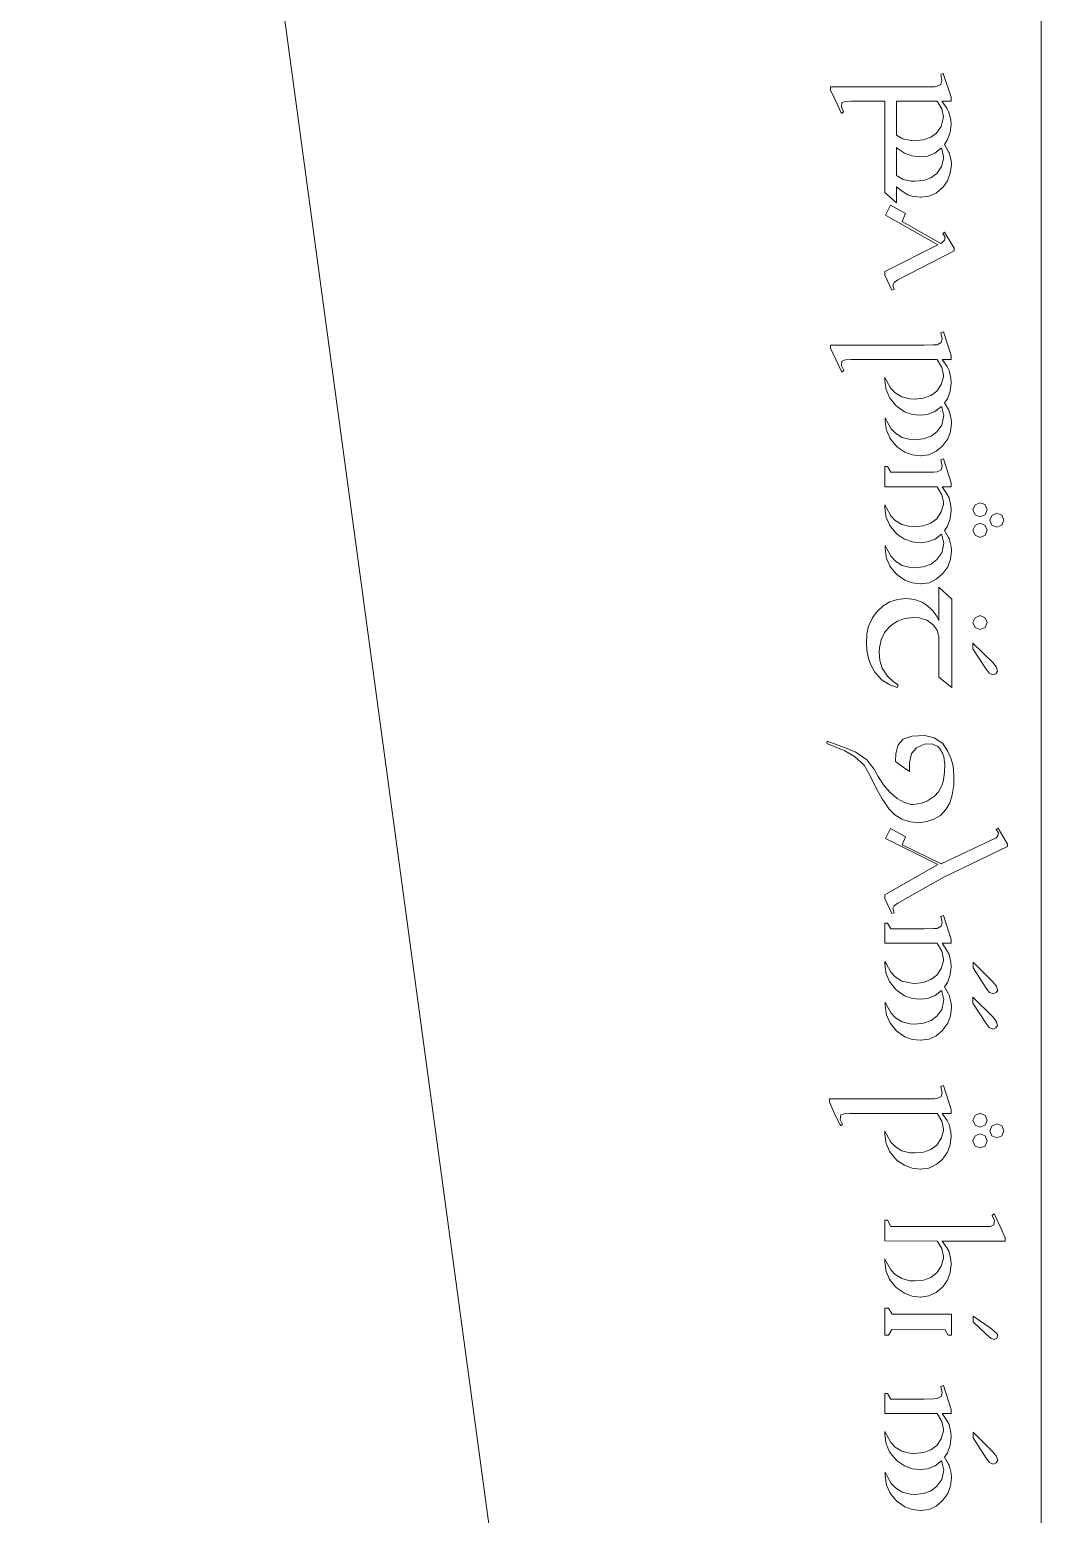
# Model space of a CAD drawing. Header units: inches. Extents: x 10.9 to 61.7, y -4.2 to 41.9.
# Drawn here: x 38.6 to 43.13, y 15.19 to 21.84 of the extents above; entities that cross this region are included whole.
import ezdxf

# ---------------------------------------------------------------- set-up
doc = ezdxf.new("R2010")
doc.units = ezdxf.units.IN
doc.header["$MEASUREMENT"] = 0
doc.layers.add('cut', color=6, linetype='Continuous', lineweight=0)
doc.layers.add('etch', color=1, linetype='Continuous', lineweight=0)

msp = doc.modelspace()

# ---------------------------------------------------------------- linework, layer by layer
at = {"layer": 'cut'}
for p, q in [((43.1307, 34.2455), (43.1307, 2.0547)), ((38.6025, 30.3091), (42.1918, 3.8206))]:
    msp.add_line(p, q, dxfattribs=at)
at = {"layer": 'etch', "color": 1, "lineweight": 0}
for p, q in [((42.6915, 21.6425), (42.6803, 21.6378)), ((42.6803, 21.6378), (42.6859, 21.6105)), ((42.7273, 21.5363), (42.6915, 21.6425)), ((42.6051, 21.5833), (42.1869, 21.5833)), ((42.1869, 21.5833), (42.1869, 21.5682)), ((42.1869, 21.5682), (42.2104, 21.5184)), ((42.6521, 21.5833), (42.6051, 21.5833)), ((42.6643, 21.5852), (42.6521, 21.5833)), ((42.6812, 21.5936), (42.6643, 21.5852)), ((42.6859, 21.6105), (42.6812, 21.5936)), ((42.2104, 21.5184), (42.2367, 21.463)), ((42.2357, 21.4912), (42.2376, 21.5119)), ((42.2451, 21.4705), (42.2357, 21.4912)), ((42.2376, 21.5119), (42.2527, 21.5175)), ((42.2527, 21.5175), (42.278, 21.5184)), ((42.278, 21.5184), (42.4303, 21.5184)), ((42.4303, 21.5184), (42.4303, 21.1096)), ((42.482, 21.3662), (42.482, 21.5184)), ((42.482, 21.5184), (42.6634, 21.5184)), ((42.6634, 21.5184), (42.6662, 21.5156)), ((42.6662, 21.5156), (42.6859, 21.4837)), ((42.7085, 21.4865), (42.6859, 21.5184)), ((42.6859, 21.5184), (42.7273, 21.5184)), ((42.6859, 21.4837), (42.6925, 21.4489)), ((42.7169, 21.4696), (42.7085, 21.4865)), ((42.7273, 21.5184), (42.7273, 21.5363)), ((42.2367, 21.463), (42.2451, 21.4705)), ((42.6915, 21.4404), (42.6831, 21.4057)), ((42.6925, 21.4489), (42.6915, 21.4404)), ((42.7263, 21.4348), (42.7169, 21.4696)), ((42.7226, 21.3775), (42.7273, 21.4141)), ((42.7273, 21.4141), (42.7263, 21.4348)), ((42.5111, 21.3493), (42.482, 21.3662)), ((42.5478, 21.3417), (42.5111, 21.3493)), ((42.6361, 21.3568), (42.6023, 21.3446)), ((42.6615, 21.3756), (42.6361, 21.3568)), ((42.6831, 21.4057), (42.6615, 21.3756)), ((42.7094, 21.3436), (42.7226, 21.3775)), ((42.482, 21.1857), (42.482, 21.3107)), ((42.482, 21.3107), (42.4867, 21.306)), ((42.4867, 21.306), (42.5177, 21.2854)), ((42.5177, 21.2854), (42.5515, 21.2731)), ((42.5628, 21.3408), (42.5478, 21.3417)), ((42.6023, 21.3446), (42.5628, 21.3408)), ((42.622, 21.2722), (42.6549, 21.2854)), ((42.6549, 21.2854), (42.6831, 21.3079)), ((42.6831, 21.3079), (42.6859, 21.3042)), ((42.6859, 21.3042), (42.6934, 21.2684)), ((42.6972, 21.3239), (42.7094, 21.3436)), ((42.716, 21.2919), (42.6972, 21.3239)), ((42.7179, 21.2872), (42.716, 21.2919)), ((42.7273, 21.2525), (42.7179, 21.2872)), ((42.5515, 21.2731), (42.5882, 21.2684)), ((42.5882, 21.2684), (42.622, 21.2722)), ((42.684, 21.2252), (42.6624, 21.1951)), ((42.6934, 21.26), (42.684, 21.2252)), ((42.6934, 21.2684), (42.6934, 21.26)), ((42.7235, 21.1961), (42.7282, 21.2327)), ((42.7282, 21.2327), (42.7273, 21.2525)), ((42.512, 21.1679), (42.482, 21.1857)), ((42.5478, 21.1594), (42.512, 21.1679)), ((42.5647, 21.1594), (42.5478, 21.1594)), ((42.6041, 21.1632), (42.5647, 21.1594)), ((42.637, 21.1754), (42.6041, 21.1632)), ((42.6624, 21.1951), (42.637, 21.1754)), ((42.6897, 21.1322), (42.7113, 21.1622)), ((42.7113, 21.1622), (42.7235, 21.1961)), ((42.4303, 21.1096), (42.4829, 21.0636)), ((42.4829, 21.0636), (42.4829, 21.135)), ((42.4829, 21.135), (42.5036, 21.1181)), ((42.5036, 21.1181), (42.5337, 21.0993)), ((42.5337, 21.0993), (42.5515, 21.0927)), ((42.5515, 21.0927), (42.5891, 21.088)), ((42.5891, 21.088), (42.591, 21.088)), ((42.591, 21.088), (42.6276, 21.0927)), ((42.6276, 21.0927), (42.6596, 21.1068)), ((42.6596, 21.1068), (42.6878, 21.1312)), ((42.6878, 21.1312), (42.6897, 21.1322)), ((42.4557, 21.0532), (42.4331, 21.0072)), ((42.5233, 21.0147), (42.4557, 21.0532)), ((42.5083, 20.9799), (42.5233, 21.0147)), ((42.4331, 21.0072), (42.6671, 20.8747)), ((42.6812, 20.8812), (42.5083, 20.9799)), ((42.6887, 20.8869), (42.6812, 20.8812)), ((42.6972, 20.8963), (42.6887, 20.8869)), ((42.6981, 20.9311), (42.6906, 20.9254)), ((42.6906, 20.9254), (42.7, 20.9094)), ((42.7, 20.9094), (42.6972, 20.8963)), ((42.7404, 20.8596), (42.6981, 20.9311)), ((42.6671, 20.8747), (42.4303, 20.7553)), ((42.4886, 20.7187), (42.7404, 20.8484)), ((42.7404, 20.8484), (42.7404, 20.8596)), ((42.4303, 20.7553), (42.4303, 20.7384)), ((42.4303, 20.7384), (42.4622, 20.6717)), ((42.4669, 20.6942), (42.4716, 20.7064)), ((42.4716, 20.6745), (42.4669, 20.6942)), ((42.4716, 20.7064), (42.4886, 20.7187)), ((42.4622, 20.6717), (42.4716, 20.6745)), ((42.6925, 20.4856), (42.6812, 20.4809)), ((42.7273, 20.3785), (42.6925, 20.4856)), ((42.606, 20.4254), (42.1869, 20.4254)), ((42.1869, 20.4254), (42.1869, 20.4113)), ((42.6474, 20.4264), (42.606, 20.4254)), ((42.6652, 20.4273), (42.6474, 20.4264)), ((42.6822, 20.4367), (42.6652, 20.4273)), ((42.6812, 20.4809), (42.6869, 20.4527)), ((42.6869, 20.4527), (42.6822, 20.4367)), ((42.1869, 20.4113), (42.2104, 20.3606)), ((42.2104, 20.3606), (42.2376, 20.3052)), ((42.2367, 20.3333), (42.2386, 20.354)), ((42.2386, 20.354), (42.2536, 20.3597)), ((42.2536, 20.3597), (42.279, 20.3606)), ((42.279, 20.3606), (42.6643, 20.3606)), ((42.6643, 20.3606), (42.6662, 20.3587)), ((42.6662, 20.3587), (42.6859, 20.3258)), ((42.6869, 20.3606), (42.7273, 20.3606)), ((42.7094, 20.3296), (42.6869, 20.3606)), ((42.7273, 20.3606), (42.7273, 20.3785)), ((42.2461, 20.3127), (42.2367, 20.3333)), ((42.2376, 20.3052), (42.2461, 20.3127)), ((42.6925, 20.2835), (42.6831, 20.2488)), ((42.6859, 20.3258), (42.6925, 20.292)), ((42.6925, 20.292), (42.6925, 20.2835)), ((42.7179, 20.3117), (42.7094, 20.3296)), ((42.7263, 20.277), (42.7179, 20.3117)), ((42.4378, 20.2666), (42.4303, 20.2807)), ((42.4303, 20.2807), (42.4303, 20.2685)), ((42.4303, 20.2685), (42.435, 20.2328)), ((42.435, 20.2328), (42.4369, 20.2262)), ((42.4369, 20.2262), (42.451, 20.1914)), ((42.4575, 20.2318), (42.4378, 20.2666)), ((42.4773, 20.2112), (42.4575, 20.2318)), ((42.6624, 20.2187), (42.6361, 20.1999)), ((42.6831, 20.2488), (42.6624, 20.2187)), ((42.7103, 20.1858), (42.7235, 20.2196)), ((42.7235, 20.2196), (42.7273, 20.2572)), ((42.7273, 20.2572), (42.7263, 20.277)), ((42.451, 20.1914), (42.4557, 20.1849)), ((42.4557, 20.1849), (42.4801, 20.1557)), ((42.5064, 20.1933), (42.4773, 20.2112)), ((42.4801, 20.1557), (42.4876, 20.1491)), ((42.5421, 20.1849), (42.5064, 20.1933)), ((42.5637, 20.183), (42.5421, 20.1849)), ((42.6032, 20.1877), (42.5637, 20.183)), ((42.6361, 20.1999), (42.6032, 20.1877)), ((42.6549, 20.1285), (42.684, 20.151)), ((42.684, 20.151), (42.6859, 20.1463)), ((42.6972, 20.167), (42.7103, 20.1858)), ((42.7169, 20.135), (42.6972, 20.167)), ((42.4387, 20.0852), (42.4312, 20.0993)), ((42.4312, 20.0993), (42.4322, 20.0871)), ((42.4322, 20.0871), (42.4359, 20.0514)), ((42.4585, 20.0505), (42.4387, 20.0852)), ((42.4876, 20.1491), (42.5186, 20.1275)), ((42.5186, 20.1275), (42.5525, 20.1153)), ((42.5525, 20.1153), (42.5882, 20.1116)), ((42.5882, 20.1116), (42.622, 20.1153)), ((42.622, 20.1153), (42.6549, 20.1285)), ((42.6934, 20.1022), (42.685, 20.0674)), ((42.6859, 20.1463), (42.6944, 20.1106)), ((42.6944, 20.1106), (42.6934, 20.1022)), ((42.7188, 20.1303), (42.7169, 20.135)), ((42.7273, 20.0956), (42.7188, 20.1303)), ((42.7291, 20.0758), (42.7273, 20.0956)), ((42.4359, 20.0514), (42.4378, 20.0448)), ((42.4378, 20.0448), (42.4528, 20.0101)), ((42.4782, 20.0307), (42.4585, 20.0505)), ((42.5073, 20.0119), (42.4782, 20.0307)), ((42.638, 20.0185), (42.6041, 20.0054)), ((42.6634, 20.0373), (42.638, 20.0185)), ((42.685, 20.0674), (42.6634, 20.0373)), ((42.7122, 20.0054), (42.7244, 20.0382)), ((42.7244, 20.0382), (42.7291, 20.0758)), ((42.4528, 20.0101), (42.4566, 20.0025)), ((42.4566, 20.0025), (42.481, 19.9743)), ((42.481, 19.9743), (42.4886, 19.9668)), ((42.4886, 19.9668), (42.5205, 19.9461)), ((42.5431, 20.0025), (42.5073, 20.0119)), ((42.5647, 20.0016), (42.5431, 20.0025)), ((42.6041, 20.0054), (42.5647, 20.0016)), ((42.6605, 19.9499), (42.6887, 19.9734)), ((42.6887, 19.9734), (42.6906, 19.9753)), ((42.6906, 19.9753), (42.7122, 20.0054)), ((42.5205, 19.9461), (42.5534, 19.9339)), ((42.5534, 19.9339), (42.5901, 19.9302)), ((42.5901, 19.9302), (42.591, 19.9302)), ((42.591, 19.9302), (42.6276, 19.9349)), ((42.6276, 19.9349), (42.6605, 19.9499)), ((42.6925, 19.9161), (42.6812, 19.9114)), ((42.6812, 19.9114), (42.6869, 19.8841)), ((42.6869, 19.8841), (42.6822, 19.8672)), ((42.7273, 19.8089), (42.6925, 19.9161)), ((42.4425, 19.8813), (42.4303, 19.8813)), ((42.4303, 19.8813), (42.4303, 19.7911)), ((42.4566, 19.8559), (42.4425, 19.8813)), ((42.606, 19.8559), (42.4566, 19.8559)), ((42.6493, 19.8569), (42.606, 19.8559)), ((42.6652, 19.8578), (42.6493, 19.8569)), ((42.6822, 19.8672), (42.6652, 19.8578)), ((42.4303, 19.7911), (42.6643, 19.7911)), ((42.6643, 19.7911), (42.6662, 19.7883)), ((42.6662, 19.7883), (42.6859, 19.7554)), ((42.6859, 19.7554), (42.6925, 19.7215)), ((42.6869, 19.7911), (42.7273, 19.7911)), ((42.7085, 19.7591), (42.6869, 19.7911)), ((42.7179, 19.7413), (42.7085, 19.7591)), ((42.7273, 19.7911), (42.7273, 19.8089)), ((42.4378, 19.6971), (42.4303, 19.7103)), ((42.4303, 19.7103), (42.4303, 19.698)), ((42.4303, 19.698), (42.435, 19.6614)), ((42.4575, 19.6614), (42.4378, 19.6971)), ((42.6925, 19.7121), (42.6831, 19.6783)), ((42.6925, 19.7215), (42.6925, 19.7121)), ((42.7263, 19.7065), (42.7179, 19.7413)), ((42.7235, 19.6492), (42.7273, 19.6858)), ((42.7273, 19.6858), (42.7263, 19.7065)), ((42.8353, 19.7103), (42.825, 19.6886)), ((42.825, 19.6886), (42.8353, 19.6661)), ((42.857, 19.7197), (42.8353, 19.7103)), ((42.8795, 19.7112), (42.857, 19.7197)), ((42.8889, 19.6886), (42.8795, 19.7112)), ((42.8795, 19.6661), (42.8889, 19.6886)), ((42.435, 19.6614), (42.4369, 19.6548)), ((42.4369, 19.6548), (42.451, 19.62)), ((42.451, 19.62), (42.4557, 19.6135)), ((42.4773, 19.6407), (42.4575, 19.6614)), ((42.5064, 19.6219), (42.4773, 19.6407)), ((42.5421, 19.6125), (42.5064, 19.6219)), ((42.6361, 19.6285), (42.6032, 19.6163)), ((42.6624, 19.6482), (42.6361, 19.6285)), ((42.6831, 19.6783), (42.6624, 19.6482)), ((42.7103, 19.6153), (42.7235, 19.6492)), ((42.8353, 19.6182), (42.825, 19.5965)), ((42.8353, 19.6661), (42.857, 19.6567)), ((42.857, 19.6276), (42.8353, 19.6182)), ((42.857, 19.6567), (42.8795, 19.6661)), ((42.8795, 19.6182), (42.857, 19.6276)), ((42.8889, 19.5965), (42.8795, 19.6182)), ((42.9096, 19.6623), (42.9002, 19.6417)), ((42.9002, 19.6417), (42.9096, 19.6191)), ((42.9312, 19.6727), (42.9096, 19.6623)), ((42.9096, 19.6191), (42.9312, 19.6097)), ((42.9538, 19.6633), (42.9312, 19.6727)), ((42.9312, 19.6097), (42.9538, 19.6191)), ((42.9632, 19.6417), (42.9538, 19.6633)), ((42.9538, 19.6191), (42.9632, 19.6417)), ((42.4557, 19.6135), (42.4801, 19.5843)), ((42.4801, 19.5843), (42.4876, 19.5777)), ((42.4876, 19.5777), (42.5186, 19.5561)), ((42.5186, 19.5561), (42.5525, 19.5439)), ((42.5637, 19.6116), (42.5421, 19.6125)), ((42.6032, 19.6163), (42.5637, 19.6116)), ((42.622, 19.5439), (42.6558, 19.5571)), ((42.6558, 19.5571), (42.684, 19.5796)), ((42.684, 19.5796), (42.6859, 19.5749)), ((42.6859, 19.5749), (42.6944, 19.5392)), ((42.6972, 19.5956), (42.7103, 19.6153)), ((42.716, 19.5637), (42.6972, 19.5956)), ((42.7188, 19.559), (42.716, 19.5637)), ((42.7273, 19.5232), (42.7188, 19.559)), ((42.825, 19.5965), (42.8353, 19.574)), ((42.8353, 19.574), (42.857, 19.5646)), ((42.857, 19.5646), (42.8795, 19.574)), ((42.8795, 19.574), (42.8889, 19.5965)), ((42.4387, 19.5129), (42.4312, 19.5279)), ((42.4312, 19.5279), (42.4322, 19.5148)), ((42.4322, 19.5148), (42.4359, 19.4781)), ((42.4585, 19.4781), (42.4387, 19.5129)), ((42.5525, 19.5439), (42.5882, 19.5402)), ((42.5882, 19.5402), (42.622, 19.5439)), ((42.685, 19.495), (42.6634, 19.465)), ((42.6934, 19.5298), (42.685, 19.495)), ((42.6944, 19.5392), (42.6934, 19.5298)), ((42.7244, 19.4669), (42.7291, 19.5035)), ((42.7291, 19.5035), (42.7273, 19.5232)), ((42.4359, 19.4781), (42.4378, 19.4706)), ((42.4378, 19.4706), (42.4528, 19.4368)), ((42.4528, 19.4368), (42.4566, 19.4302)), ((42.4566, 19.4302), (42.481, 19.4011)), ((42.4782, 19.4575), (42.4585, 19.4781)), ((42.5073, 19.4387), (42.4782, 19.4575)), ((42.5431, 19.4302), (42.5073, 19.4387)), ((42.5647, 19.4283), (42.5431, 19.4302)), ((42.6041, 19.433), (42.5647, 19.4283)), ((42.638, 19.4452), (42.6041, 19.433)), ((42.6634, 19.465), (42.638, 19.4452)), ((42.6906, 19.4029), (42.7122, 19.433)), ((42.7122, 19.433), (42.7244, 19.4669)), ((42.481, 19.4011), (42.4895, 19.3935)), ((42.4895, 19.3935), (42.5205, 19.3729)), ((42.5205, 19.3729), (42.5534, 19.3607)), ((42.5534, 19.3607), (42.5901, 19.3569)), ((42.5901, 19.3569), (42.5919, 19.3569)), ((42.5919, 19.3569), (42.6286, 19.3616)), ((42.6286, 19.3616), (42.6605, 19.3766)), ((42.6605, 19.3766), (42.6887, 19.4011)), ((42.6887, 19.4011), (42.6906, 19.4029)), ((42.4867, 19.2864), (42.4528, 19.2761)), ((42.5243, 19.2911), (42.4867, 19.2864)), ((42.5261, 19.2911), (42.5243, 19.2911)), ((42.5637, 19.2864), (42.5261, 19.2911)), ((42.5976, 19.2742), (42.5637, 19.2864)), ((42.731, 19.2874), (42.6728, 19.3409)), ((42.6728, 19.3409), (42.6728, 19.1924)), ((42.731, 18.8917), (42.731, 19.2874)), ((42.3955, 19.2328), (42.3748, 19.2037)), ((42.4228, 19.2582), (42.3955, 19.2328)), ((42.4528, 19.2761), (42.4228, 19.2582)), ((42.6154, 19.2629), (42.5976, 19.2742)), ((42.6436, 19.2385), (42.6154, 19.2629)), ((42.6652, 19.2084), (42.6436, 19.2385)), ((42.3579, 19.1671), (42.3495, 19.1323)), ((42.3589, 19.1699), (42.3579, 19.1671)), ((42.3748, 19.2037), (42.3589, 19.1699)), ((42.4284, 19.1379), (42.451, 19.1642)), ((42.451, 19.1642), (42.4566, 19.1699)), ((42.4566, 19.1699), (42.4867, 19.1896)), ((42.4867, 19.1896), (42.5205, 19.2018)), ((42.5205, 19.2018), (42.5581, 19.2056)), ((42.5581, 19.2056), (42.5835, 19.2037)), ((42.5835, 19.2037), (42.6182, 19.1934)), ((42.6182, 19.1934), (42.6474, 19.1727)), ((42.6474, 19.1727), (42.6652, 19.1483)), ((42.6728, 19.1924), (42.6652, 19.2084)), ((42.825, 19.183), (42.8353, 19.2037)), ((42.8353, 19.1605), (42.825, 19.183)), ((42.825, 19.183), (42.825, 19.183)), ((42.8353, 19.2037), (42.857, 19.214)), ((42.8353, 19.2037), (42.8353, 19.2037)), ((42.857, 19.1511), (42.8353, 19.1605)), ((42.8353, 19.1605), (42.8353, 19.1605)), ((42.857, 19.214), (42.857, 19.214)), ((42.857, 19.214), (42.8795, 19.2046)), ((42.8795, 19.1605), (42.857, 19.1511)), ((42.8795, 19.2046), (42.8795, 19.2046)), ((42.8795, 19.2046), (42.8889, 19.183)), ((42.8889, 19.183), (42.8795, 19.1605)), ((42.8795, 19.1605), (42.8795, 19.1605)), ((42.8889, 19.183), (42.8889, 19.183)), ((42.3495, 19.1323), (42.3476, 19.0928)), ((42.3476, 19.0928), (42.3495, 19.059)), ((42.4059, 19.0693), (42.4134, 19.106)), ((42.4134, 19.106), (42.4284, 19.1379)), ((42.6652, 19.1483), (42.6728, 19.1172)), ((42.6728, 19.1172), (42.6728, 18.9377)), ((42.825, 19.0656), (42.825, 19.0909)), ((42.825, 19.0909), (42.9133, 19.0035)), ((42.857, 19.1511), (42.857, 19.1511)), ((42.857, 19.1511), (42.857, 19.1511)), ((42.857, 19.1511), (42.857, 19.1511)), ((42.3495, 19.059), (42.357, 19.0223)), ((42.357, 19.0223), (42.3673, 18.9932)), ((42.4049, 19.0524), (42.4059, 19.0693)), ((42.4087, 19.0129), (42.4049, 19.0524)), ((42.8833, 18.9744), (42.825, 19.0656)), ((42.3673, 18.9932), (42.3852, 18.9612)), ((42.3852, 18.9612), (42.3889, 18.9575)), ((42.3889, 18.9575), (42.4134, 18.9293)), ((42.419, 18.9791), (42.4087, 19.0129)), ((42.4218, 18.9735), (42.419, 18.9791)), ((42.4425, 18.9434), (42.4218, 18.9735)), ((42.8974, 18.9556), (42.8833, 18.9744)), ((42.8833, 18.9744), (42.8833, 18.9744)), ((42.9143, 18.949), (42.8974, 18.9556)), ((42.8974, 18.9556), (42.8974, 18.9556)), ((42.9133, 19.0035), (42.9284, 18.9847)), ((42.9274, 18.9537), (42.9143, 18.949)), ((42.934, 18.965), (42.9274, 18.9537)), ((42.9274, 18.9537), (42.9274, 18.9537)), ((42.9284, 18.9847), (42.9284, 18.9847)), ((42.9284, 18.9847), (42.934, 18.965)), ((42.934, 18.965), (42.934, 18.965)), ((42.4134, 18.9293), (42.4143, 18.9283)), ((42.4143, 18.9283), (42.4453, 18.9077)), ((42.4688, 18.918), (42.4425, 18.9434)), ((42.4453, 18.9077), (42.45, 18.9049)), ((42.45, 18.9049), (42.4857, 18.8917)), ((42.4904, 18.9039), (42.4688, 18.918)), ((42.4857, 18.8917), (42.4904, 18.9039)), ((42.6728, 18.9377), (42.731, 18.8917)), ((42.9143, 18.949), (42.9143, 18.949)), ((42.9143, 18.949), (42.9143, 18.949)), ((42.9143, 18.949), (42.9143, 18.949)), ((42.1728, 18.6511), (42.17, 18.6417)), ((42.17, 18.6417), (42.2517, 18.6079)), ((42.2498, 18.6239), (42.1728, 18.6511)), ((42.3006, 18.6022), (42.2498, 18.6239)), ((42.4904, 18.6351), (42.4801, 18.5966)), ((42.512, 18.6605), (42.4904, 18.6351)), ((42.5515, 18.6746), (42.512, 18.6605)), ((42.5496, 18.5957), (42.5722, 18.622)), ((42.6088, 18.6765), (42.5515, 18.6746)), ((42.5722, 18.622), (42.6107, 18.6398)), ((42.6511, 18.6671), (42.6088, 18.6765)), ((42.6107, 18.6398), (42.6446, 18.6379)), ((42.6446, 18.6379), (42.6671, 18.6276)), ((42.6897, 18.6417), (42.6511, 18.6671)), ((42.6671, 18.6276), (42.6775, 18.6154)), ((42.7113, 18.6088), (42.6897, 18.6417)), ((42.2517, 18.6079), (42.295, 18.5825)), ((42.295, 18.5825), (42.3372, 18.544)), ((42.3495, 18.5684), (42.3006, 18.6022)), ((42.3805, 18.528), (42.3495, 18.5684)), ((42.4801, 18.5966), (42.4782, 18.5599)), ((42.4782, 18.5599), (42.512, 18.5346)), ((42.5412, 18.5562), (42.5496, 18.5957)), ((42.5412, 18.5158), (42.5412, 18.5562)), ((42.6775, 18.6154), (42.6887, 18.5985)), ((42.6887, 18.5985), (42.6944, 18.5834)), ((42.6944, 18.5834), (42.6991, 18.5458)), ((42.7263, 18.5759), (42.7113, 18.6088)), ((42.7273, 18.5731), (42.7263, 18.5759)), ((42.7357, 18.5393), (42.7273, 18.5731)), ((42.3372, 18.544), (42.3654, 18.496)), ((42.3654, 18.496), (42.3899, 18.4434)), ((42.4002, 18.4932), (42.3805, 18.528)), ((42.4246, 18.4566), (42.4002, 18.4932)), ((42.512, 18.5346), (42.5412, 18.5158)), ((42.6981, 18.5139), (42.6934, 18.4772)), ((42.6991, 18.5458), (42.6981, 18.5139)), ((42.7395, 18.4998), (42.7357, 18.5393)), ((42.7385, 18.4566), (42.7395, 18.497)), ((42.7395, 18.497), (42.7395, 18.4998)), ((42.3899, 18.4434), (42.4181, 18.3927)), ((42.4528, 18.4227), (42.4246, 18.4566)), ((42.4857, 18.3945), (42.4528, 18.4227)), ((42.6699, 18.4246), (42.6521, 18.4049)), ((42.6869, 18.4566), (42.6699, 18.4246)), ((42.6934, 18.4772), (42.6869, 18.4566)), ((42.7338, 18.4209), (42.7385, 18.4566)), ((42.4181, 18.3927), (42.4463, 18.3513)), ((42.5177, 18.3767), (42.4857, 18.3945)), ((42.5478, 18.3682), (42.5177, 18.3767)), ((42.5572, 18.3682), (42.5478, 18.3682)), ((42.5957, 18.3739), (42.5572, 18.3682)), ((42.6211, 18.3842), (42.5957, 18.3739)), ((42.6521, 18.4049), (42.6211, 18.3842)), ((42.7028, 18.3457), (42.7207, 18.3748)), ((42.7207, 18.3748), (42.732, 18.4115)), ((42.732, 18.4115), (42.7338, 18.4209)), ((42.4463, 18.3513), (42.4491, 18.3476)), ((42.4491, 18.3476), (42.4745, 18.3212)), ((42.4745, 18.3212), (42.5064, 18.3024)), ((42.5064, 18.3024), (42.5092, 18.3006)), ((42.5092, 18.3006), (42.5459, 18.2902)), ((42.5459, 18.2902), (42.5825, 18.2865)), ((42.5825, 18.2865), (42.6182, 18.2912)), ((42.6182, 18.2912), (42.6493, 18.3015)), ((42.6493, 18.3015), (42.6793, 18.3194)), ((42.6793, 18.3194), (42.7028, 18.3457)), ((42.4557, 18.2611), (42.4331, 18.215)), ((42.5233, 18.2226), (42.4557, 18.2611)), ((42.5083, 18.1878), (42.5233, 18.2226)), ((42.9368, 18.2273), (42.9284, 18.2179)), ((42.9378, 18.262), (42.9293, 18.2564)), ((42.9293, 18.2564), (42.9387, 18.2414)), ((42.9387, 18.2414), (42.9368, 18.2273)), ((42.9801, 18.1906), (42.9378, 18.262)), ((42.4331, 18.215), (42.6671, 18.0985)), ((42.6831, 18.1023), (42.5083, 18.1878)), ((42.9284, 18.2179), (42.6831, 18.1023)), ((42.6915, 18.0412), (42.9801, 18.1803)), ((42.9801, 18.1803), (42.9801, 18.1906)), ((42.6671, 18.0985), (42.4303, 17.9632)), ((42.4886, 17.9265), (42.6915, 18.0412)), ((42.4303, 17.9632), (42.4303, 17.9463)), ((42.4303, 17.9463), (42.4622, 17.8795)), ((42.4669, 17.9021), (42.4716, 17.9143)), ((42.4716, 17.8824), (42.4669, 17.9021)), ((42.4716, 17.9143), (42.4886, 17.9265)), ((42.4425, 17.8363), (42.4303, 17.8363)), ((42.4303, 17.8363), (42.4303, 17.7461)), ((42.4566, 17.8109), (42.4425, 17.8363)), ((42.4622, 17.8795), (42.4716, 17.8824)), ((42.6925, 17.8711), (42.6812, 17.8664)), ((42.6812, 17.8664), (42.6869, 17.8391)), ((42.6869, 17.8391), (42.6822, 17.8222)), ((42.7273, 17.7639), (42.6925, 17.8711)), ((42.606, 17.8109), (42.4566, 17.8109)), ((42.6493, 17.8119), (42.606, 17.8109)), ((42.6652, 17.8128), (42.6493, 17.8119)), ((42.6822, 17.8222), (42.6652, 17.8128)), ((42.7273, 17.7461), (42.7273, 17.7639)), ((42.4303, 17.7461), (42.6643, 17.7461)), ((42.6643, 17.7461), (42.6662, 17.7433)), ((42.6662, 17.7433), (42.6859, 17.7104)), ((42.6859, 17.7104), (42.6925, 17.6765)), ((42.6869, 17.7461), (42.7273, 17.7461)), ((42.7085, 17.7141), (42.6869, 17.7461)), ((42.7179, 17.6963), (42.7085, 17.7141)), ((42.7263, 17.6615), (42.7179, 17.6963)), ((42.4378, 17.6521), (42.4303, 17.6653)), ((42.4303, 17.6653), (42.4303, 17.653)), ((42.4303, 17.653), (42.435, 17.6164)), ((42.4575, 17.6164), (42.4378, 17.6521)), ((42.6831, 17.6333), (42.6624, 17.6032)), ((42.6925, 17.6671), (42.6831, 17.6333)), ((42.6925, 17.6765), (42.6925, 17.6671)), ((42.7235, 17.6042), (42.7273, 17.6408)), ((42.7273, 17.6408), (42.7263, 17.6615)), ((42.8259, 17.6361), (42.8259, 17.6615)), ((42.8259, 17.6615), (42.9143, 17.5741)), ((42.8842, 17.545), (42.8259, 17.6361)), ((42.435, 17.6164), (42.4369, 17.6098)), ((42.4369, 17.6098), (42.451, 17.575)), ((42.451, 17.575), (42.4557, 17.5685)), ((42.4557, 17.5685), (42.4801, 17.5393)), ((42.4773, 17.5957), (42.4575, 17.6164)), ((42.5064, 17.5769), (42.4773, 17.5957)), ((42.5421, 17.5685), (42.5064, 17.5769)), ((42.5637, 17.5666), (42.5421, 17.5685)), ((42.6032, 17.5713), (42.5637, 17.5666)), ((42.6361, 17.5835), (42.6032, 17.5713)), ((42.6624, 17.6032), (42.6361, 17.5835)), ((42.6972, 17.5506), (42.7103, 17.5703)), ((42.7103, 17.5703), (42.7235, 17.6042)), ((42.9143, 17.5741), (42.9293, 17.5553)), ((42.4801, 17.5393), (42.4876, 17.5327)), ((42.4876, 17.5327), (42.5186, 17.5111)), ((42.5186, 17.5111), (42.5525, 17.4989)), ((42.5525, 17.4989), (42.5882, 17.4952)), ((42.5882, 17.4952), (42.622, 17.4989)), ((42.622, 17.4989), (42.6558, 17.5121)), ((42.6558, 17.5121), (42.684, 17.5346)), ((42.684, 17.5346), (42.6859, 17.5299)), ((42.6859, 17.5299), (42.6944, 17.4942)), ((42.6944, 17.4942), (42.6934, 17.4848)), ((42.716, 17.5196), (42.6972, 17.5506)), ((42.7188, 17.5139), (42.716, 17.5196)), ((42.7273, 17.4782), (42.7188, 17.5139)), ((42.825, 17.4782), (42.825, 17.5046)), ((42.825, 17.5046), (42.9133, 17.4162)), ((42.8983, 17.5262), (42.8842, 17.545)), ((42.8842, 17.545), (42.8842, 17.545)), ((42.9152, 17.5196), (42.8983, 17.5262)), ((42.8983, 17.5262), (42.8983, 17.5262)), ((42.9284, 17.5252), (42.9152, 17.5196)), ((42.9152, 17.5196), (42.9152, 17.5196)), ((42.9152, 17.5196), (42.9152, 17.5196)), ((42.9152, 17.5196), (42.9152, 17.5196)), ((42.9359, 17.5356), (42.9284, 17.5252)), ((42.9284, 17.5252), (42.9284, 17.5252)), ((42.9293, 17.5553), (42.9293, 17.5553)), ((42.9293, 17.5553), (42.9359, 17.5356)), ((42.9359, 17.5356), (42.9359, 17.5356)), ((42.4387, 17.4679), (42.4312, 17.4829)), ((42.4312, 17.4829), (42.4322, 17.4698)), ((42.4322, 17.4698), (42.4359, 17.4331)), ((42.4359, 17.4331), (42.4378, 17.4256)), ((42.4378, 17.4256), (42.4528, 17.3918)), ((42.4585, 17.4331), (42.4387, 17.4679)), ((42.4782, 17.4125), (42.4585, 17.4331)), ((42.685, 17.45), (42.6634, 17.42)), ((42.6934, 17.4848), (42.685, 17.45)), ((42.7244, 17.4218), (42.7291, 17.4585)), ((42.7291, 17.4585), (42.7273, 17.4782)), ((42.8833, 17.3871), (42.825, 17.4782)), ((42.4528, 17.3918), (42.4566, 17.3852)), ((42.4566, 17.3852), (42.481, 17.3561)), ((42.5073, 17.3937), (42.4782, 17.4125)), ((42.5431, 17.3852), (42.5073, 17.3937)), ((42.5647, 17.3833), (42.5431, 17.3852)), ((42.6041, 17.388), (42.5647, 17.3833)), ((42.638, 17.4002), (42.6041, 17.388)), ((42.6634, 17.42), (42.638, 17.4002)), ((42.6887, 17.3561), (42.6906, 17.3579)), ((42.6906, 17.3579), (42.7122, 17.388)), ((42.7122, 17.388), (42.7244, 17.4218)), ((42.8974, 17.3692), (42.8833, 17.3871)), ((42.8833, 17.3871), (42.8833, 17.3871)), ((42.9143, 17.3617), (42.8974, 17.3692)), ((42.8974, 17.3692), (42.8974, 17.3692)), ((42.9133, 17.4162), (42.9284, 17.3974)), ((42.9274, 17.3673), (42.9143, 17.3617)), ((42.9143, 17.3617), (42.9143, 17.3617)), ((42.9143, 17.3617), (42.9143, 17.3617)), ((42.9143, 17.3617), (42.9143, 17.3617)), ((42.934, 17.3777), (42.9274, 17.3673)), ((42.9274, 17.3673), (42.9274, 17.3673)), ((42.9284, 17.3974), (42.9284, 17.3974)), ((42.9284, 17.3974), (42.934, 17.3777)), ((42.934, 17.3777), (42.934, 17.3777)), ((42.481, 17.3561), (42.4895, 17.3485)), ((42.4895, 17.3485), (42.5205, 17.3279)), ((42.5205, 17.3279), (42.5534, 17.3157)), ((42.5534, 17.3157), (42.5901, 17.3119)), ((42.5901, 17.3119), (42.5919, 17.3119)), ((42.5919, 17.3119), (42.6286, 17.3166)), ((42.6286, 17.3166), (42.6605, 17.3316)), ((42.6605, 17.3316), (42.6887, 17.3561)), ((42.6925, 17.1089), (42.6812, 17.1042)), ((42.6812, 17.1042), (42.6869, 17.0769)), ((42.7273, 17.0018), (42.6925, 17.1089)), ((42.606, 17.0497), (42.1822, 17.0497)), ((42.1822, 17.0497), (42.1822, 17.0347)), ((42.1822, 17.0347), (42.2057, 16.9839)), ((42.6521, 17.0497), (42.606, 17.0497)), ((42.6652, 17.0506), (42.6521, 17.0497)), ((42.6822, 17.06), (42.6652, 17.0506)), ((42.6869, 17.0769), (42.6822, 17.06)), ((42.2057, 16.9839), (42.232, 16.9285)), ((42.231, 16.9576), (42.2339, 16.9773)), ((42.2339, 16.9773), (42.2489, 16.983)), ((42.2489, 16.983), (42.2743, 16.9839)), ((42.2743, 16.9839), (42.6643, 16.9839)), ((42.6643, 16.9839), (42.6662, 16.982)), ((42.6662, 16.982), (42.6859, 16.9491)), ((42.6869, 16.9839), (42.7273, 16.9839)), ((42.7094, 16.9529), (42.6869, 16.9839)), ((42.7273, 16.9839), (42.7273, 17.0018)), ((42.8353, 16.9754), (42.825, 16.9538)), ((42.857, 16.9848), (42.8353, 16.9754)), ((42.8795, 16.9754), (42.857, 16.9848)), ((42.8889, 16.9538), (42.8795, 16.9754)), ((42.2414, 16.936), (42.231, 16.9576)), ((42.232, 16.9285), (42.2414, 16.936)), ((42.4378, 16.8909), (42.4303, 16.904)), ((42.4303, 16.904), (42.4303, 16.8927)), ((42.4303, 16.8927), (42.435, 16.8561)), ((42.6925, 16.9068), (42.6831, 16.8721)), ((42.6859, 16.9491), (42.6925, 16.9153)), ((42.6925, 16.9153), (42.6925, 16.9068)), ((42.7179, 16.935), (42.7094, 16.9529)), ((42.7263, 16.9003), (42.7179, 16.935)), ((42.7273, 16.8805), (42.7263, 16.9003)), ((42.825, 16.9538), (42.8353, 16.9313)), ((42.8353, 16.9313), (42.857, 16.9219)), ((42.857, 16.8927), (42.8353, 16.8833)), ((42.857, 16.9219), (42.8795, 16.9313)), ((42.8795, 16.8833), (42.857, 16.8927)), ((42.8795, 16.9313), (42.8889, 16.9538)), ((42.9096, 16.9275), (42.9002, 16.9059)), ((42.9002, 16.9059), (42.9096, 16.8843)), ((42.9312, 16.9369), (42.9096, 16.9275)), ((42.9538, 16.9285), (42.9312, 16.9369)), ((42.9632, 16.9059), (42.9538, 16.9285)), ((42.9538, 16.8843), (42.9632, 16.9059)), ((42.435, 16.8561), (42.4369, 16.8495)), ((42.4369, 16.8495), (42.451, 16.8157)), ((42.4575, 16.8561), (42.4378, 16.8909)), ((42.4773, 16.8354), (42.4575, 16.8561)), ((42.5064, 16.8166), (42.4773, 16.8354)), ((42.6624, 16.842), (42.637, 16.8232)), ((42.6831, 16.8721), (42.6624, 16.842)), ((42.7103, 16.81), (42.7235, 16.8429)), ((42.7235, 16.8429), (42.7273, 16.8805)), ((42.8353, 16.8833), (42.825, 16.8608)), ((42.825, 16.8608), (42.8353, 16.8382)), ((42.8353, 16.8382), (42.857, 16.8298)), ((42.857, 16.8298), (42.8795, 16.8382)), ((42.8889, 16.8608), (42.8795, 16.8833)), ((42.8795, 16.8382), (42.8889, 16.8608)), ((42.9096, 16.8843), (42.9312, 16.8749)), ((42.9312, 16.8749), (42.9538, 16.8843)), ((42.451, 16.8157), (42.4557, 16.8082)), ((42.4557, 16.8082), (42.4801, 16.779)), ((42.4801, 16.779), (42.4876, 16.7724)), ((42.4876, 16.7724), (42.5186, 16.7518)), ((42.5421, 16.8082), (42.5064, 16.8166)), ((42.5637, 16.8072), (42.5421, 16.8082)), ((42.6032, 16.811), (42.5637, 16.8072)), ((42.637, 16.8232), (42.6032, 16.811)), ((42.6596, 16.7546), (42.6878, 16.7781)), ((42.6878, 16.7781), (42.6897, 16.78)), ((42.6897, 16.78), (42.7103, 16.81)), ((42.5186, 16.7518), (42.5525, 16.7386)), ((42.5525, 16.7386), (42.5882, 16.7349)), ((42.5882, 16.7349), (42.5901, 16.7349)), ((42.5901, 16.7349), (42.6267, 16.7396)), ((42.6267, 16.7396), (42.6596, 16.7546)), ((42.4416, 16.5055), (42.4303, 16.5065)), ((42.4303, 16.5065), (42.4303, 16.4134)), ((42.4575, 16.4783), (42.4416, 16.5055)), ((42.9199, 16.5347), (42.9115, 16.5272)), ((42.9115, 16.5272), (42.9218, 16.5046)), ((42.9218, 16.5046), (42.919, 16.4858)), ((42.9472, 16.4783), (42.9199, 16.5347)), ((42.8767, 16.4783), (42.4575, 16.4783)), ((42.9039, 16.4783), (42.8767, 16.4783)), ((42.919, 16.4858), (42.9039, 16.4783)), ((42.9697, 16.4266), (42.9472, 16.4783)), ((42.9697, 16.4125), (42.9697, 16.4266)), ((42.4303, 16.4134), (42.6652, 16.4125)), ((42.6652, 16.4125), (42.6662, 16.4106)), ((42.6662, 16.4106), (42.6859, 16.3787)), ((42.6859, 16.3787), (42.6925, 16.3439)), ((42.6869, 16.4125), (42.9697, 16.4125)), ((42.7085, 16.3815), (42.6869, 16.4125)), ((42.7179, 16.3636), (42.7085, 16.3815)), ((42.7263, 16.3279), (42.7179, 16.3636)), ((42.4378, 16.3185), (42.4303, 16.3326)), ((42.4303, 16.3326), (42.4303, 16.3204)), ((42.4303, 16.3204), (42.435, 16.2838)), ((42.4575, 16.2828), (42.4378, 16.3185)), ((42.6831, 16.2997), (42.6624, 16.2706)), ((42.6925, 16.3345), (42.6831, 16.2997)), ((42.6925, 16.3439), (42.6925, 16.3345)), ((42.7235, 16.2715), (42.7273, 16.3082)), ((42.7273, 16.3082), (42.7263, 16.3279)), ((42.435, 16.2838), (42.4369, 16.2762)), ((42.4369, 16.2762), (42.451, 16.2424)), ((42.451, 16.2424), (42.4557, 16.2349)), ((42.4557, 16.2349), (42.4801, 16.2058)), ((42.4773, 16.2621), (42.4575, 16.2828)), ((42.5064, 16.2443), (42.4773, 16.2621)), ((42.5421, 16.2349), (42.5064, 16.2443)), ((42.5637, 16.2339), (42.5421, 16.2349)), ((42.6032, 16.2377), (42.5637, 16.2339)), ((42.6361, 16.2499), (42.6032, 16.2377)), ((42.6624, 16.2706), (42.6361, 16.2499)), ((42.6897, 16.2076), (42.7103, 16.2377)), ((42.7103, 16.2377), (42.7235, 16.2715)), ((42.4801, 16.2058), (42.4876, 16.1992)), ((42.4876, 16.1992), (42.5186, 16.1785)), ((42.5186, 16.1785), (42.5525, 16.1653)), ((42.5525, 16.1653), (42.5882, 16.1616)), ((42.5882, 16.1616), (42.591, 16.1616)), ((42.591, 16.1616), (42.6267, 16.1672)), ((42.6267, 16.1672), (42.6596, 16.1813)), ((42.6596, 16.1813), (42.6878, 16.2058)), ((42.6878, 16.2058), (42.6897, 16.2076)), ((42.4472, 16.1118), (42.4303, 16.1118)), ((42.4303, 16.1118), (42.4303, 15.9905)), ((42.4632, 16.0855), (42.4472, 16.1118)), ((42.7291, 16.0855), (42.4632, 16.0855)), ((42.7291, 15.9905), (42.7291, 16.0855)), ((42.9021, 16.0234), (42.8259, 16.0761)), ((42.8259, 16.0761), (42.8259, 16.0507)), ((42.8259, 16.0507), (42.8842, 15.9952)), ((42.4303, 15.9905), (42.4463, 15.9905)), ((42.4463, 15.9905), (42.4613, 16.0159)), ((42.4613, 16.0159), (42.7, 16.015)), ((42.7, 16.015), (42.7141, 15.9905)), ((42.7141, 15.9905), (42.7291, 15.9905)), ((42.8842, 15.9952), (42.8955, 15.9849)), ((42.8955, 15.9849), (42.9058, 15.9755)), ((42.9284, 16.0018), (42.9021, 16.0234)), ((42.9058, 15.9755), (42.9199, 15.9708)), ((42.9199, 15.9708), (42.9321, 15.9774)), ((42.9359, 15.9905), (42.9284, 16.0018)), ((42.9321, 15.9774), (42.9359, 15.9905)), ((42.6925, 15.765), (42.6812, 15.7603)), ((42.7273, 15.6578), (42.6925, 15.765)), ((42.4425, 15.7302), (42.4303, 15.7302)), ((42.4303, 15.7302), (42.4303, 15.64)), ((42.4566, 15.7048), (42.4425, 15.7302)), ((42.606, 15.7048), (42.4566, 15.7048)), ((42.6493, 15.7058), (42.606, 15.7048)), ((42.6652, 15.7067), (42.6493, 15.7058)), ((42.6822, 15.7161), (42.6652, 15.7067)), ((42.6812, 15.7603), (42.6869, 15.733)), ((42.6869, 15.733), (42.6822, 15.7161)), ((42.4303, 15.64), (42.6643, 15.64)), ((42.6643, 15.64), (42.6662, 15.6372)), ((42.6662, 15.6372), (42.6859, 15.6043)), ((42.6869, 15.64), (42.7273, 15.64)), ((42.7085, 15.608), (42.6869, 15.64)), ((42.7273, 15.64), (42.7273, 15.6578)), ((42.6925, 15.562), (42.6831, 15.5272)), ((42.6859, 15.6043), (42.6925, 15.5704)), ((42.6925, 15.5704), (42.6925, 15.562)), ((42.7179, 15.5902), (42.7085, 15.608)), ((42.7263, 15.5554), (42.7179, 15.5902)), ((42.4378, 15.546), (42.4303, 15.5592)), ((42.4303, 15.5592), (42.4303, 15.547)), ((42.4303, 15.547), (42.435, 15.5103)), ((42.435, 15.5103), (42.4369, 15.5037)), ((42.4369, 15.5037), (42.451, 15.4689)), ((42.4575, 15.5103), (42.4378, 15.546)), ((42.4773, 15.4896), (42.4575, 15.5103)), ((42.6624, 15.4971), (42.6361, 15.4774)), ((42.6831, 15.5272), (42.6624, 15.4971)), ((42.7103, 15.4642), (42.7235, 15.4981)), ((42.7235, 15.4981), (42.7273, 15.5347)), ((42.7273, 15.5347), (42.7263, 15.5554)), ((42.8259, 15.531), (42.8259, 15.5563)), ((42.8259, 15.5563), (42.9143, 15.4689)), ((42.8842, 15.4398), (42.8259, 15.531)), ((42.451, 15.4689), (42.4557, 15.4624)), ((42.4557, 15.4624), (42.4801, 15.4332)), ((42.5064, 15.4708), (42.4773, 15.4896)), ((42.4801, 15.4332), (42.4876, 15.4267)), ((42.5421, 15.4624), (42.5064, 15.4708)), ((42.5637, 15.4605), (42.5421, 15.4624)), ((42.6032, 15.4652), (42.5637, 15.4605)), ((42.6361, 15.4774), (42.6032, 15.4652)), ((42.6558, 15.406), (42.684, 15.4285)), ((42.684, 15.4285), (42.6859, 15.4238)), ((42.6972, 15.4445), (42.7103, 15.4642)), ((42.716, 15.4135), (42.6972, 15.4445)), ((42.8983, 15.421), (42.8842, 15.4398)), ((42.8842, 15.4398), (42.8842, 15.4398)), ((42.9143, 15.4689), (42.9293, 15.4502)), ((42.9359, 15.4304), (42.9284, 15.4191)), ((42.9293, 15.4502), (42.9293, 15.4502)), ((42.9293, 15.4502), (42.9359, 15.4304)), ((42.9359, 15.4304), (42.9359, 15.4304)), ((42.4387, 15.3618), (42.4312, 15.3768)), ((42.4312, 15.3768), (42.4322, 15.3637)), ((42.4322, 15.3637), (42.4359, 15.327)), ((42.4876, 15.4267), (42.5186, 15.405)), ((42.5186, 15.405), (42.5525, 15.3928)), ((42.5525, 15.3928), (42.5882, 15.3891)), ((42.5882, 15.3891), (42.622, 15.3928)), ((42.622, 15.3928), (42.6558, 15.406)), ((42.6934, 15.3787), (42.685, 15.344)), ((42.6859, 15.4238), (42.6944, 15.3881)), ((42.6944, 15.3881), (42.6934, 15.3787)), ((42.7188, 15.4079), (42.716, 15.4135)), ((42.7273, 15.3731), (42.7188, 15.4079)), ((42.7291, 15.3524), (42.7273, 15.3731)), ((42.9152, 15.4135), (42.8983, 15.421)), ((42.8983, 15.421), (42.8983, 15.421)), ((42.9284, 15.4191), (42.9152, 15.4135)), ((42.9152, 15.4135), (42.9152, 15.4135)), ((42.9152, 15.4135), (42.9152, 15.4135)), ((42.9152, 15.4135), (42.9152, 15.4135)), ((42.9284, 15.4191), (42.9284, 15.4191)), ((42.4359, 15.327), (42.4378, 15.3195)), ((42.4378, 15.3195), (42.4528, 15.2857)), ((42.4585, 15.327), (42.4387, 15.3618)), ((42.4782, 15.3064), (42.4585, 15.327)), ((42.5073, 15.2876), (42.4782, 15.3064)), ((42.6634, 15.3139), (42.638, 15.2941)), ((42.685, 15.344), (42.6634, 15.3139)), ((42.7122, 15.2819), (42.7244, 15.3158)), ((42.7244, 15.3158), (42.7291, 15.3524)), ((42.4528, 15.2857), (42.4566, 15.2791)), ((42.4566, 15.2791), (42.481, 15.25)), ((42.481, 15.25), (42.4895, 15.2425)), ((42.4895, 15.2425), (42.5205, 15.2218)), ((42.5431, 15.2791), (42.5073, 15.2876)), ((42.5647, 15.2772), (42.5431, 15.2791)), ((42.6041, 15.2819), (42.5647, 15.2772)), ((42.638, 15.2941), (42.6041, 15.2819)), ((42.6605, 15.2255), (42.6887, 15.25)), ((42.6887, 15.25), (42.6906, 15.2519)), ((42.6906, 15.2519), (42.7122, 15.2819)), ((42.5205, 15.2218), (42.5534, 15.2096)), ((42.5534, 15.2096), (42.5901, 15.2058)), ((42.5901, 15.2058), (42.5919, 15.2058)), ((42.5919, 15.2058), (42.6286, 15.2105)), ((42.6286, 15.2105), (42.6605, 15.2255))]:
    msp.add_line(p, q, dxfattribs=at)

doc.saveas('drawing.dxf')
